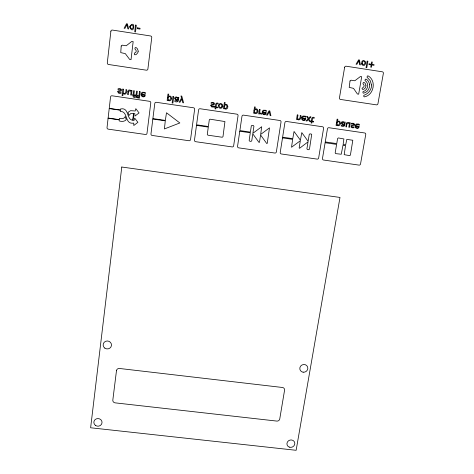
<?xml version="1.0" encoding="UTF-8"?>
<svg xmlns="http://www.w3.org/2000/svg" width="474" height="474" viewBox="0 0 474 474"><rect width="100%" height="100%" fill="white"/><g stroke="black" fill="none" stroke-linecap="round" stroke-linejoin="round"><path stroke-width="0.71" d="M264.427 112.942L264.516 112.356M264.51 112.954L264.599 112.368M303.787 118.761L303.881 118.174M303.87 118.778L303.964 118.192M362.195 63.196C362.183 66.295 366.118 63.949 364.707 61.78A1.161 1.102 -71 0 0 364.121 61.259L363.552 61.17A1.155 1.096 -71.1 0 0 362.817 61.49L362.343 62.361L361.603 62.118C362.598 58.646 367.344 61.531 365.27 64.286C364.085 67.699 359.245 63.018 362.249 62.769L362.195 63.196M133.745 95.63L134.142 96.678L135.315 96.791L135.232 97.508L133.709 97.253A1.315 1.28 62.9 0 1 133.099 96.578L133.016 95.363L132.495 95.286L132.572 94.622L133.093 94.699L133.573 90.694L134.349 90.812L133.869 94.818L135.238 95.019L135.155 95.677L133.745 95.63M136.708 96.068L137.105 97.117L138.236 97.223L138.189 97.94L136.666 97.691A1.315 1.274 63.4 0 1 136.062 97.01L135.979 95.795L135.451 95.718L135.534 95.061L136.056 95.138L136.542 91.138L137.312 91.251L136.826 95.25L138.195 95.458L138.118 96.115L136.708 96.068M117.759 91.772L118.666 93.242L121.036 93.348L121.131 92.507L119.472 92.797L118.541 91.992L119.01 91.488L121.19 91.067L121.575 90.291L121.38 89.414L120.224 88.632L118.097 88.691L117.99 89.574L119.786 89.219L120.763 89.752C120.9 91.482 117.789 89.882 117.759 91.772M342.05 122.985L342.619 123.921L344.106 124.324L344.183 123.868L344.918 123.981L344.622 125.521L344.006 126.262L342.548 126.404L341.156 125.989L341.327 125.219C348.556 126.41 339.923 124.579 341.375 122.523A1.351 1.298 -64.4 0 1 341.884 121.848L342.963 121.593A2.287 2.192 -64.3 0 1 344.195 122.197L345.244 122.061L344.942 123.821L344.213 123.714L344.32 123.062L343.472 122.434L342.376 122.434L342.05 122.985M174.746 98.171C174.586 100.393 181.192 101.483 174.882 100.63L174.734 101.418C176.512 102.591 179.054 101.703 178.544 99.273L177.786 99.161L177.714 99.718L176.897 99.528L175.878 99.131L175.534 98.337L175.848 97.774L176.974 97.78L177.88 98.426L177.797 99.072L178.556 99.185L178.793 97.395L178.028 97.283L177.963 97.78L176.411 96.915L175.315 97.176A1.375 1.345 73.7 0 0 174.811 97.863L174.746 98.171M210.806 105.524L211.665 106.97L213.987 107.077L214.1 106.247L212.465 106.532L211.564 105.738L212.038 105.24L214.189 104.825L214.414 103.196L213.294 102.42L211.203 102.479L211.084 103.35L212.856 103L213.798 103.528C213.898 105.228 210.865 103.664 210.806 105.524M365.928 85.237C366.118 87.175 364.743 89.331 362.717 89.509L361.976 88.425L363.759 86.878L364.073 86.072L364.05 85.207L362.96 83.768L363.274 82.583L363.955 82.405L365.099 83.223L365.928 85.237M369.601 84.68C369.969 88.478 367.368 92.525 363.528 93.206L362.942 92.827L363.013 91.636C368.097 90.439 369.483 83.258 364.962 80.462L365.3 79.306L366.005 79.122C368.079 80.171 369.246 82.446 369.601 84.68M129.663 26.929C133.982 36.753 136.204 18.213 129.728 26.372L130.528 26.562L131.014 25.448A1.197 1.149 69.7 0 1 131.76 25.116L132.359 25.211A1.203 1.155 69.7 0 1 132.998 25.756L133.123 27.628L132.205 28.813L131.067 28.636L130.474 26.994L129.663 26.929M141.163 94.166C140.31 97.253 145.678 98.148 145.334 94.729L143.592 94.468L143.521 95.073L144.511 95.215L144.244 95.961A0.966 0.942 65 0 1 143.675 96.323L142.585 96.151L141.951 95.351L141.886 94.83L143.338 95.043L143.415 94.445L141.957 94.225C142.034 92.424 144.428 92.448 145.34 93.597L145.488 92.75L144.724 92.353L142.407 92.252A2.009 1.955 65.2 0 0 141.453 93.165L141.163 94.166M171.487 98.183C171.914 100.245 169.354 101.934 167.98 100.026L167.92 100.512L167.15 100.399L167.488 97.768L168.258 97.881L168.069 99.374C170.776 102.42 171.961 95.262 168.406 96.743L168.27 97.786L167.5 97.674L167.968 94.048L168.738 94.16L168.483 96.109L170.148 96.068A1.937 1.896 71.7 0 1 171.084 96.815L171.487 98.183M371.474 84.941C371.812 89.817 368.203 93.852 363.831 95.345L363.765 96.506L364.352 96.886C373.903 95.244 376.712 80.515 368.031 75.852L367.344 76.036L367.012 77.167L370.265 80.722L371.474 84.941M354.671 124.484C354.908 126.617 351.678 125.053 351.667 126.724L352.496 127.216L354.096 126.931L353.959 127.743L352.046 127.779L351.033 127.02L351.281 125.515L353.912 124.579L352.994 123.755L351.258 124.105L351.406 123.252L353.794 123.317L354.671 124.484M227.804 106.52C228.195 108.546 225.671 110.246 224.315 108.345L224.243 108.83L223.485 108.718L223.835 106.283L224.593 106.395L224.403 107.699C227.058 110.715 228.308 103.628 224.777 105.092L224.611 106.271L223.852 106.158L224.38 102.414L225.138 102.526L224.866 104.458L226.513 104.416A1.92 1.878 -89 0 1 227.425 105.163L227.804 106.52M218.478 105.625C217.578 108.593 222.525 109.47 222.62 106.348L221.856 106.123C221.471 109.494 217.536 106.472 219.794 104.481A1.132 1.108 89.1 0 1 220.517 104.162L221.091 104.244A1.138 1.114 89.2 0 1 221.702 104.76L221.873 105.969L222.65 106.14C223.444 103.136 218.449 102.502 218.478 105.625M257.897 110.969C258.265 112.984 255.759 114.684 254.414 112.794L254.342 113.268L253.59 113.162L253.969 110.602L254.722 110.709L254.508 112.142C257.127 115.141 258.413 108.096 254.899 109.547L254.739 110.59L253.987 110.478L254.526 106.887L255.279 107L254.988 108.919L256.63 108.878A1.914 1.866 -79.4 0 1 257.53 109.618L257.897 110.969M262.223 112.071C261.298 115.129 266.554 115.946 266.281 112.616L262.993 112.131C263.106 110.389 265.422 110.359 266.317 111.508L266.483 110.673L265.754 110.282L263.491 110.193A1.967 1.92 -77.1 0 0 262.531 111.088L262.223 112.071M301.719 117.913C300.777 120.959 306.003 121.753 305.742 118.453L302.483 117.973C302.613 116.248 304.901 116.201 305.795 117.351L305.967 116.521L305.244 116.136L302.999 116.041A1.961 1.896 -69.2 0 0 302.039 116.936L301.719 117.913M340.344 123.169C340.664 125.136 338.205 126.848 336.878 124.97L336.795 125.444L336.06 125.337L336.487 122.79L337.227 122.902L336.984 124.33C339.52 127.281 340.907 120.343 337.423 121.765L337.251 122.772L336.51 122.659L337.109 119.14L337.849 119.247L337.524 121.148L339.141 121.101A1.902 1.825 -64.8 0 1 340.012 121.836L340.344 123.169M355.227 125.823C354.262 128.863 359.434 129.621 359.203 126.357L357.23 126.066L357.129 126.647L358.385 126.836L358.089 127.553A0.936 0.901 -62.8 0 1 357.526 127.909L356.128 127.417L355.885 126.463L356.981 126.629L357.082 126.043L355.986 125.883C356.14 124.158 358.397 124.141 359.304 125.272L359.452 124.443L358.741 124.064L356.519 123.975A1.955 1.866 -63 0 0 355.553 124.858L355.227 125.823M110.88 31.266L107.302 62.894A1.41 1.357 62.7 0 0 108.505 64.482L146.371 70.188A1.398 1.351 68.9 0 0 147.888 69.014L151.751 37.576A1.416 1.363 72.1 0 0 150.566 35.971L112.409 30.069A1.428 1.369 66.3 0 0 110.88 31.266M108.102 118.239L107.029 127.607A1.369 1.333 51.8 0 0 108.214 129.141L145.5 134.492A1.357 1.327 57.7 0 0 146.993 133.348L150.785 102.864A1.375 1.339 65.4 0 0 149.618 101.318L112.054 95.784A1.386 1.345 58.4 0 0 110.549 96.951L109.239 108.362L120.343 109.98L120.556 108.949C129.497 107.1 126.108 119.62 132.726 120.23L133.544 113.493L130.634 113.6L129.047 115.437L127.968 112.35L130.593 110.679L135.203 110.987L135.825 108.676L139.048 112.925L134.924 116.094L134.877 113.689L133.81 113.535L132.993 120.266L134.065 120.42L134.681 118.115L137.898 122.345L133.787 125.503L133.739 123.11C124.224 124.757 128.418 110.987 120.26 111.461L120.313 110.193L109.216 108.576L108.125 118.038L119.205 119.638L119.448 118.399C121.575 118.938 124.229 118.956 125.195 116.545L126.285 119.626C124.549 121.747 121.522 121.682 119.152 120.906L119.181 119.839L108.102 118.239M121.214 45.996L120.74 52.62L125.302 53.615L129.68 59.457L131.025 59.665L133.164 41.617L131.813 41.41L126.22 45.765L122.292 45.16L121.214 45.996M122.843 89.106L122.085 95.612L122.855 95.724L123.133 93.372C125.456 96.092 127.583 91.932 126.7 89.681L125.924 89.562C126.374 91.304 125.32 95.114 123.21 92.708L123.619 89.225L122.843 89.106M135.528 25.098L134.729 31.829L135.517 31.954L136.316 25.217L135.528 25.098M127.968 91.535L127.607 94.563L128.383 94.676C127.873 92.88 129.035 89.165 131.097 91.535L130.676 95.013L131.452 95.132L132.009 90.463L131.233 90.35L131.174 90.866L130.119 90.096L129.052 90.007A1.321 1.286 62.6 0 0 128.318 90.498L127.968 91.535M137.46 27.871L137.365 28.653L139.984 29.062L140.079 28.28L137.46 27.871M121.777 167.026L90.629 427.773L296.132 450.3L339.994 197.439L121.777 167.026M139.469 91.571L138.681 98.059L139.451 98.171L140.239 91.683L139.469 91.571M116.48 370.674L112.824 400.092A2.654 2.489 1.4 0 0 115.152 402.859L276.804 421.084A2.589 2.417 -17.7 0 0 279.749 418.951L284.566 390.232A2.607 2.453 -19.4 0 0 282.421 387.477L119.448 368.47A2.672 2.53 2.5 0 0 116.48 370.674M152.835 119.039L150.969 133.917A1.351 1.327 59.3 0 0 152.124 135.44L189.049 140.737A1.339 1.327 74.8 0 0 190.536 139.599L194.63 109.316A1.363 1.333 79.1 0 0 193.493 107.776L156.296 102.295A1.375 1.339 67 0 0 154.791 103.456L152.889 118.595L165.337 120.408L166.493 112.771L179.83 122.962L164.413 128.946L165.278 120.846L152.835 119.039M172.969 96.536L172.133 102.988L172.897 103.101L173.733 96.649L172.969 96.536M196.491 125.385L194.476 140.162A1.339 1.321 79 0 0 195.608 141.679L232.165 146.922A1.333 1.315 -77.8 0 0 233.658 145.791L238.043 115.697A1.351 1.321 -84 0 0 236.929 114.169L200.099 108.747A1.357 1.333 81.7 0 0 198.594 109.897L196.568 124.792L208.376 126.511L209.318 119.756L210.065 119.187L224.943 121.563L222.981 136.678L222.235 137.247L207.843 135.173L207.28 134.415L208.293 127.097L196.491 125.385M214.811 106.769L214.722 107.42L215.232 107.497L215.048 108.819L215.806 108.931L215.99 107.61L217.56 107.841L217.649 107.189L216.085 106.958L216.375 104.861L216.766 103.806L218.064 103.966L218.2 103.279C215.877 101.904 215.066 105.157 215.326 106.846L214.811 106.769M239.773 131.239L237.557 146.347A1.333 1.309 -74.9 0 0 238.665 147.852L274.867 153.043A1.327 1.298 -64.6 0 0 276.36 151.917L281.029 122.019A1.345 1.309 -71.9 0 0 279.938 120.503L243.476 115.135A1.351 1.321 -81.7 0 0 241.971 116.278L239.874 130.581L250.391 132.11L251.321 125.894L252.067 125.326L253.371 125.515L253.922 126.274L252.873 133.301L261.695 126.736L260.664 134.432L269.487 127.873L267.235 143.409L266.749 143.539L260.582 134.966L259.474 142.289L258.988 142.419L252.79 133.834L251.741 140.831L250.995 141.4L249.697 141.211L249.146 140.458L250.296 132.767L239.773 131.239M259.385 109.334L258.691 113.914L259.444 114.027L259.545 113.351L261.488 114.275L261.607 113.487L259.645 112.699L260.131 109.447L259.385 109.334M282.516 137.881L280.223 152.474A1.327 1.298 -63.5 0 0 281.301 153.967L317.153 159.11A1.327 1.28 -59.2 0 0 318.647 157.99L323.594 128.282A1.339 1.292 -65.2 0 0 322.533 126.771L286.42 121.457A1.345 1.309 -70.6 0 0 284.915 122.594L282.623 137.193L292.766 138.669L294.052 131.464L300.421 140.209L301.784 132.596L308.13 141.329L309.267 134.361L310.02 133.798L311.726 134.249L309.469 149.174L308.722 149.731L307.442 149.547L306.909 148.8L308.041 141.862L299.58 148.279L299.159 148.018L300.332 140.742L291.528 147.254L292.659 139.356L282.516 137.881M297.257 114.951L296.528 119.501L297.275 119.608L297.352 119.104C299.58 121.765 301.671 117.623 300.96 115.496L300.214 115.383C300.54 117.025 299.467 120.805 297.459 118.459L298.004 115.058L297.257 114.951M310.897 120.965L310.796 121.605L311.294 121.682L311.086 122.979L311.827 123.092L312.04 121.788L313.569 122.014L313.675 121.374L312.147 121.148L312.485 119.081L312.887 118.038L314.197 118.204L314.309 117.516C312.028 116.166 311.205 119.383 311.4 121.036L310.897 120.965M325.123 142.721L322.468 158.541A1.321 1.28 -58.7 0 0 323.523 160.022L359.031 165.112A1.321 1.268 -56.4 0 0 360.524 164.004L365.75 134.48A1.339 1.28 -61.2 0 0 364.707 132.981L328.95 127.719A1.339 1.292 -64.4 0 0 327.445 128.845L325.253 141.927L336.747 143.604L337.612 138.503L338.365 137.94L343.887 138.947L343.117 144.529L345.664 144.902L346.814 139.38L352.804 140.251L350.41 155.087L349.664 155.644L344.177 154.654L345.528 145.69L342.98 145.317L341.256 154.234L335.687 153.623L335.165 152.883L336.611 144.392L325.123 142.721M344.616 67.367L339.449 97.911A1.357 1.298 -68.5 0 0 340.51 99.439L376.433 104.855A1.357 1.286 -65 0 0 377.944 103.717L383.371 73.357A1.375 1.298 -68.4 0 0 382.322 71.805L346.144 66.212A1.375 1.309 -72.1 0 0 344.616 67.367M350.013 81.001L349.196 87.4L353.509 88.348L357.384 93.982L358.664 94.178L361.692 76.735L360.412 76.539L354.819 80.764L351.086 80.189L350.013 81.001M346.364 123.85L345.86 126.783L346.595 126.89C346.257 125.237 347.418 121.54 349.362 123.844L348.781 127.216L349.516 127.322L350.298 122.807L349.563 122.695L349.474 123.199L348.503 122.452L347.483 122.375A1.28 1.226 -63.9 0 0 346.755 122.849L346.364 123.85M367.16 61.134L366.029 67.64L366.775 67.752L367.913 61.253L367.16 61.134M369.074 63.889L368.962 64.559L371.13 64.897L370.733 67.172L371.391 67.272L371.788 64.997L373.956 65.335L374.075 64.665L371.906 64.334L372.309 62.053L371.646 61.952L371.249 64.227L369.074 63.889M138.112 51.577L137.821 52.679L136.376 54.403L134.989 54.836L134.349 54.451L134.391 53.201L135.919 52.122L136.204 51.287L136.127 50.392L134.906 48.893L135.155 47.667L135.866 47.489L137.105 48.342L138.088 50.428L138.112 51.577M265.458 113.096L265.173 113.825A0.942 0.918 -76.8 0 1 264.611 114.187L263.343 113.873L262.904 112.717L265.458 113.096M304.924 118.933L304.634 119.655A0.942 0.912 -68.9 0 1 304.071 120.011L302.815 119.703L302.388 118.559L304.924 118.933M126.866 24.755L124.958 28.381L124.105 28.25L126.558 23.7L127.352 23.824L128.691 28.961L127.862 28.831L126.866 24.755M269.315 111.763L267.377 115.194L266.56 115.075L269.054 110.768L269.807 110.88L270.909 115.715L270.127 115.603L269.315 111.763M181.832 99.072L179.984 102.295L179.154 102.171L181.548 98.035L180.955 95.973L181.773 96.092L183.592 102.828L182.786 102.71L181.832 99.072M358.895 60.832L356.869 64.34L356.057 64.209L358.652 59.813L359.411 59.931L360.406 64.885L359.618 64.76L358.895 60.832M310.115 116.853L308.58 118.411L307.602 116.48L306.731 116.349L308.088 118.873L306.014 120.9L306.951 121.036L308.473 119.507L309.445 121.403L310.31 121.534L308.941 119.039L311.057 116.995L310.115 116.853M95.499 425.439A4.1 3.822 2.2 0 0 102.017 422.832A4.1 3.822 2.2 0 0 96.305 418.868A4.1 3.822 2.2 0 0 95.499 425.439M289.253 447.112A3.982 3.685 -18.2 0 0 294.81 443.125A3.982 3.685 -18.2 0 0 288.571 440.743A3.982 3.685 -18.2 0 0 289.253 447.112M303.147 372.203A4.059 3.833 -23.1 0 0 307.585 366.858A4.059 3.833 -23.1 0 0 300.706 366.035A4.059 3.833 -23.1 0 0 303.147 372.203M104.825 348.123A4.183 3.976 5.7 0 0 111.473 345.457A4.183 3.976 5.7 0 0 105.661 341.286A4.183 3.976 5.7 0 0 104.825 348.123"/></g></svg>
